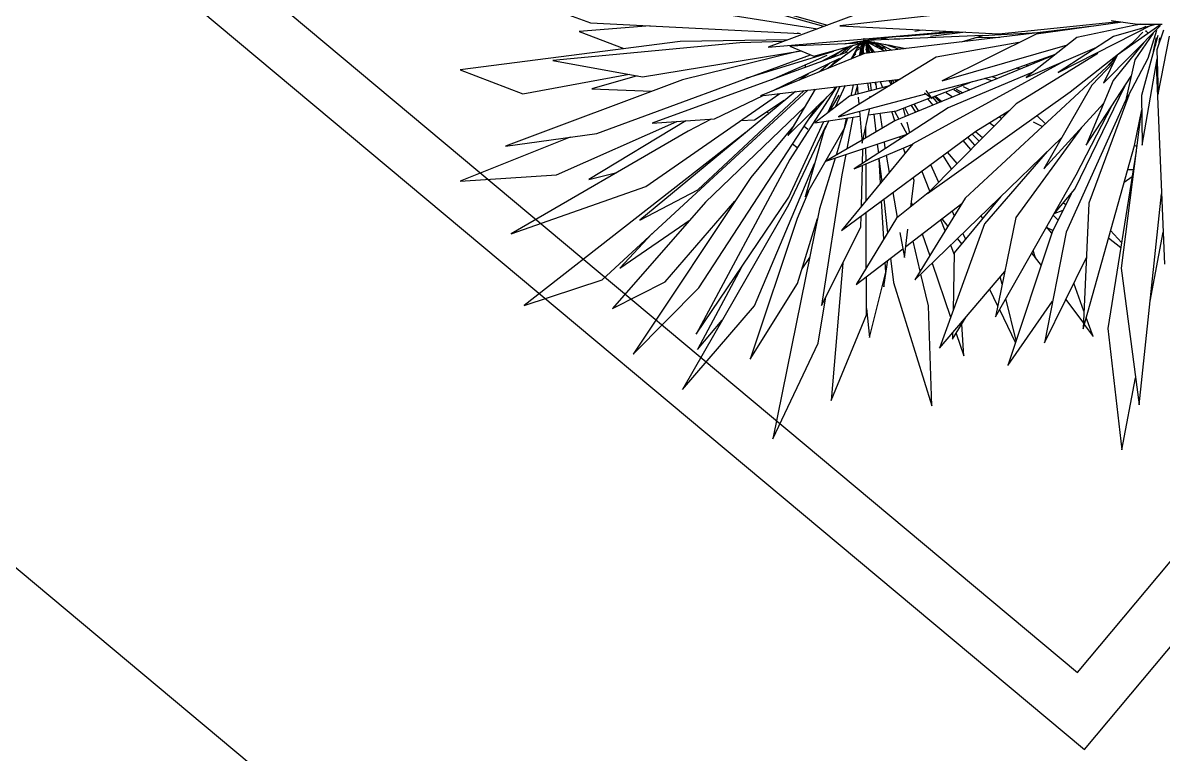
# Model space of a CAD drawing. Header units: millimetres. Extents: x 496 to 139339, y -41630 to 84383.
# Drawn here: x 47031 to 48074, y 17154 to 17823 of the extents above; entities that cross this region are included whole.
import ezdxf

# ---------------------------------------------------------------- set-up
doc = ezdxf.new("R2010")
doc.units = ezdxf.units.MM
doc.layers.add('zelen', color=69, linetype='Continuous')
doc.layers.add('мебель', color=44, linetype='Continuous', lineweight=25)
doc.layers.add('территория', color=74, linetype='Continuous', lineweight=25)

# ---------------------------------------------------------------- blocks, each defined once
blk = doc.blocks.new('p4')
at = {"color": 1, "linetype": 'Continuous'}
for p, q in [((-379.77, 32.53), (-131.2, -38.51)), ((-133.74, -39.45), (-289.81, 3.94)), ((-401.49, -0.39), (-302.09, -36.88)), ((-237.13, -25.56), (-138.34, -41.16)), ((-102.66, -27.93), (-173.82, -54.31)), ((-12.37, -26.61), (-122.35, -39.03)), ((-258.94, -39.05), (-310.27, -43.17)), ((-302.09, -36.88), (-150.56, -44.49)), ((-122.35, -39.03), (-7.63, -44.67)), ((60.55, -39.23), (-104.4, -59)), ((-7.63, -44.67), (78.8, -35.93)), ((81.73, -36.33), (19.39, -44.87)), ((35.2, -72.54), (103.74, -37.76)), ((94.24, -37.8), (48.59, -47.45)), ((67.85, -80.3), (109.08, -38.77)), ((73.38, -35.19), (92.5, -37.81)), ((104.47, -38.27), (75.19, -46.71)), ((108.45, -38.45), (77.84, -60.1)), ((91.83, -38.31), (93.59, -37.8)), ((92.5, -37.81), (110.15, -37.73)), ((94.53, -41.13), (98.79, -39.32)), ((98.28, -40.05), (98.2, -39.57)), ((100.48, -39.42), (103.48, -37.9)), ((-310.27, -43.17), (-277.9, -55.44)), ((-159.62, -49.05), (-237.33, -50.22)), ((-173.82, -54.31), (-42.52, -42.96)), ((-151.61, -44.56), (-152.92, -44.37)), ((-104.51, -48.35), (-105.16, -48.37)), ((-104.93, -48.37), (-104.9, -48.35)), ((-104.6, -48.36), (-104.62, -48.33)), ((-104.49, -48.32), (-104.61, -48.36)), ((-19.14, -45.99), (-103.87, -49.52)), ((-103.87, -49.52), (-91.04, -47.15)), ((-102.85, -49.33), (-102.92, -49.48)), ((-102.78, -49.47), (-102.71, -49.31)), ((-102.61, -49.47), (-102.39, -49.34)), ((-102.14, -49.2), (-102.19, -49.45)), ((-102.12, -49.45), (-102.08, -49.19)), ((-101.33, -49.41), (-102.09, -49.23)), ((-102.09, -49.24), (-101.54, -49.42)), ((-102.09, -49.25), (-101.69, -49.43)), ((-102.08, -49.19), (-100.9, -48.97)), ((-101.75, -49.43), (-101.9, -49.16)), ((-101.75, -49.43), (-101.9, -49.16)), ((-101.49, -49.1), (-101.16, -49.31)), ((-100.94, -49.01), (-101.23, -49.41)), ((-101.05, -49.02), (-100.99, -49.07)), ((-100.73, -49.18), (-100.92, -49.28)), ((-100.88, -49.16), (-100.81, -49.22)), ((-100.75, -48.94), (-100.71, -49.39)), ((-99.71, -49.35), (-100.39, -48.88)), ((-99.71, -49.35), (-100.39, -48.88)), ((-100.14, -49.36), (-100.07, -48.82)), ((-100.07, -48.82), (-100.14, -49.36)), ((-100.07, -48.82), (-100.14, -49.36)), ((-99.58, -49.34), (-100.07, -48.82)), ((-98.65, -49.3), (-100.07, -48.82)), ((-100.07, -48.82), (-99.08, -49.32)), ((-99.76, -49.35), (-100.05, -48.85)), ((-99.92, -48.98), (-100.04, -48.85)), ((-100.03, -48.84), (-99.88, -48.95)), ((-99.87, -48.94), (-100.02, -48.84)), ((-99.86, -48.92), (-100, -49.15)), ((-99.45, -48.94), (-99.98, -48.84)), ((-99.8, -48.87), (-99.98, -48.84)), ((-99.86, -48.92), (-99.96, -49.01)), ((-99.77, -48.84), (-99.94, -48.83)), ((-99.77, -48.84), (-99.94, -48.83)), ((-99.76, -48.83), (-99.91, -48.82)), ((-99.81, -48.83), (-99.91, -48.82)), ((-99.8, -48.8), (-99.85, -48.89)), ((-99.8, -48.8), (-99.85, -48.89)), ((-99.59, -48.81), (-99.85, -48.81)), ((-99.74, -48.81), (-99.85, -48.81)), ((-99.71, -48.79), (-99.83, -48.9)), ((-99.47, -49.12), (-99.83, -49.23)), ((-99.67, -48.74), (-99.28, -49.09)), ((-99.42, -48.96), (-99.4, -49.04)), ((-99.34, -49.19), (-99.38, -49.33)), ((-99.37, -49.17), (-99.33, -49.33)), ((-99.16, -49.28), (-99.19, -49.32)), ((-98.93, -48.8), (-99.08, -48.8)), ((-98.82, -48.59), (-98.97, -48.88)), ((-98.09, -49.28), (-97.48, -48.34)), ((-97.79, -49.27), (-98.05, -49.22)), ((-97.01, -48.77), (-97.77, -48.78)), ((-97.35, -48.32), (-96.68, -49.22)), ((-96.79, -48.21), (-96.12, -48.09)), ((-96.12, -48.09), (-67.78, -45.14)), ((-91.42, -49), (-92.54, -47.72)), ((-87.97, -48.62), (-91.69, -48.68)), ((-90.97, -47.55), (-87.39, -48.83)), ((-78.9, -48.48), (-82.93, -48.54)), ((-79.23, -46.69), (-37.37, -43.21)), ((-69.96, -45.92), (-73.21, -46.69)), ((-68.03, -42.91), (-62.87, -41.95)), ((-31.54, -43.5), (-56.78, -46.71)), ((19.39, -44.87), (-48.42, -78.72)), ((-34.54, -50.63), (-19.14, -45.99)), ((-6.95, -47.32), (-24.51, -47.61)), ((-19.34, -46.05), (25.45, -43.44)), ((12.71, -44.18), (11.81, -45.08)), ((48.59, -47.45), (12.14, -76.17)), ((75.19, -46.71), (35.2, -72.54)), ((96.34, -43.47), (85.72, -54.53)), ((103.63, -44.25), (90.53, -63.38)), ((107.21, -46.03), (95.42, -89.23)), ((98.32, -42.73), (98.77, -42.78)), ((98.77, -42.78), (98.7, -42.35)), ((100.21, -44.28), (98.77, -42.78)), ((100.19, -62.4), (106.32, -42.03)), ((104.06, -57.59), (106, -48.06)), ((106.65, -48.11), (105.49, -47.86)), ((111.18, -42.09), (106.4, -56.24)), ((107.36, -88.34), (115.5, -46.54)), ((108.16, -51.03), (108.6, -47.72)), ((108.49, -48.56), (108.9, -48.61)), ((108.9, -48.61), (108.5, -48.52)), ((108.99, -48.58), (108.9, -48.61)), ((-237.33, -50.22), (-396.06, -70.64)), ((-194.32, -51.17), (-329.1, -63.91)), ((-264.48, -75.67), (-150.09, -56.99)), ((-152.69, -57.41), (-235.67, -77.89)), ((-162.68, -50.18), (-194.32, -51.17)), ((-126.76, -57.54), (-190.06, -77.07)), ((-106.88, -51.38), (-158.35, -53.55)), ((-158.35, -53.55), (-141.02, -60.76)), ((-141.02, -60.76), (-106.88, -51.38)), ((-114.94, -53.86), (-135.91, -64.83)), ((-103.87, -49.52), (-130.59, -69.6)), ((-128.94, -62.29), (-117.41, -54.27)), ((-114.94, -53.86), (-122.55, -57.84)), ((-114.45, -53.45), (-122.11, -59.79)), ((-118.94, -58.64), (-112.94, -53.04)), ((-118.82, -51.88), (-107.62, -50.05)), ((-115.01, -53.92), (-118.42, -54.97)), ((-115.01, -53.92), (-118.42, -54.97)), ((-116.97, -55.54), (-117.55, -54.37)), ((-116.46, -56.58), (-116.55, -56.4)), ((-114.14, -62.95), (-107.81, -51.63)), ((-113.66, -51.66), (-112.49, -50.85)), ((-111.83, -52.94), (-113.32, -53.4)), ((-111.83, -52.94), (-113.32, -53.4)), ((-112.75, -62.38), (-110.03, -56.51)), ((-112.25, -51.6), (-112.16, -51.56)), ((-111, -50.6), (-112.21, -51.6)), ((-111.36, -51.56), (-110.18, -50.47)), ((-110.73, -56.85), (-104.95, -54.06)), ((-110.63, -50.88), (-109.4, -50.34)), ((-109.19, -50.85), (-110.48, -51.53)), ((-109.19, -50.85), (-110.48, -51.53)), ((-109.52, -56.26), (-110.41, -57.33)), ((-109.52, -56.26), (-110.41, -57.33)), ((-104.81, -53.48), (-109.88, -55.33)), ((-109, -50.67), (-109.4, -50.61)), ((-109.4, -55.15), (-107.77, -51.62)), ((-103.87, -49.52), (-108.63, -53.1)), ((-108.21, -50.56), (-107.91, -50.1)), ((-105.11, -54.13), (-108.12, -60.51)), ((-108.08, -60.5), (-106.95, -55.02)), ((-105.11, -54.13), (-108.06, -60.38)), ((-105.14, -54.15), (-108.02, -60.21)), ((-107.5, -51.65), (-107.94, -51.99)), ((-107.5, -51.65), (-107.94, -51.99)), ((-107.48, -51.6), (-107.8, -51.69)), ((-107.48, -51.6), (-107.8, -51.69)), ((-107.69, -51.41), (-106.81, -49.83)), ((-107.67, -51.41), (-107.6, -51.25)), ((-107.2, -50.92), (-107.4, -50.9)), ((-107.38, -57.09), (-107.18, -56.96)), ((-107.32, -60.19), (-105.23, -55.26)), ((-107.18, -56.96), (-105.64, -55.19)), ((-106.85, -54.97), (-106.98, -55.19)), ((-106.85, -54.97), (-106.98, -55.19)), ((-106.86, -49.93), (-104.07, -49.47)), ((-106.78, -54.19), (-105.86, -49.76)), ((-103.87, -49.52), (-106.45, -52.6)), ((-103.87, -49.52), (-106.45, -52.6)), ((-105.05, -51.52), (-106.37, -52.24)), ((-103.87, -49.52), (-106.31, -59.78)), ((-105.67, -57.1), (-106.25, -57.65)), ((-104.17, -50.79), (-106.22, -53.99)), ((-104.17, -50.79), (-106.22, -53.99)), ((-106.2, -51.43), (-105.01, -51.53)), ((-104.87, -59.2), (-106.18, -49.82)), ((-105.35, -55.75), (-106.15, -50.02)), ((-104.12, -50.56), (-106.15, -51.19)), ((-104.12, -50.56), (-106.15, -51.19)), ((-104.63, -51.29), (-106.13, -51.08)), ((-104.88, -49.6), (-106.01, -50.48)), ((-104.88, -49.6), (-106.01, -50.48)), ((-89.84, -57.26), (-104.96, -49.62)), ((-104.01, -50.1), (-104.96, -49.62)), ((-104.24, -51.09), (-104.88, -51.43)), ((-104.84, -50.8), (-104.06, -50.34)), ((-104.8, -53.44), (-104.82, -53.48)), ((-104.36, -49.4), (-103.87, -49.52)), ((-104.22, -49.44), (-103.87, -49.52)), ((-103.05, -50.58), (-103.97, -50.12)), ((-103.56, -50.82), (-103.87, -49.52)), ((-103.87, -49.52), (-103.69, -51.09)), ((-103.08, -49.83), (-103.87, -49.52)), ((-103.03, -49.72), (-103.87, -49.52)), ((-103.23, -49.67), (-103.87, -49.52)), ((-103.87, -49.52), (-74.63, -55.44)), ((-103.87, -49.52), (-97.24, -58.15)), ((-98.62, -58.31), (-103.87, -49.52)), ((-103.87, -49.52), (-100.6, -58.55)), ((-103.59, -49.88), (-103.81, -50.22)), ((-103.68, -50.03), (-103.81, -50.22)), ((-103.81, -50.19), (-103.79, -50.18)), ((-103.76, -50.45), (-103.79, -50.46)), ((-103.76, -50.45), (-103.79, -50.46)), ((-103.72, -50.8), (-103.75, -50.82)), ((-103.72, -50.14), (-103.66, -50.1)), ((-103.47, -50.63), (-103.72, -51.17)), ((-103.46, -50.65), (-103.72, -51.2)), ((-103.61, -50.95), (-103.72, -51.2)), ((-103.69, -51.6), (-103.38, -50.88)), ((-103.56, -50.38), (-103.66, -50.42)), ((-103.56, -50.38), (-103.66, -50.42)), ((-103.64, -51.5), (-103.47, -52.99)), ((-103.59, -49.88), (-103.62, -49.93)), ((-103.59, -52.67), (-102.8, -52.47)), ((-103.59, -52.67), (-103.51, -52.64)), ((-103.59, -52.67), (-103.51, -52.65)), ((-103.51, -52.66), (-103.59, -52.67)), ((-103.49, -50.68), (-103.58, -50.73)), ((-103.58, -52.83), (-103.5, -52.74)), ((-103.56, -50.04), (-103.5, -50)), ((-102.71, -52.71), (-103.56, -53.02)), ((-103.53, -53.37), (-102.63, -52.94)), ((-103.42, -49.61), (-103.49, -49.72)), ((-103.42, -49.61), (-103.49, -49.72)), ((-103.22, -52.26), (-103.49, -51.13)), ((-103.31, -50.31), (-103.38, -50.33)), ((-103.31, -50.31), (-103.38, -50.33)), ((-103.29, -49.41), (-103.35, -49.5)), ((-103.29, -49.41), (-103.35, -49.5)), ((-103.29, -50.27), (-103.35, -50.39)), ((-103.29, -50.28), (-103.34, -50.4)), ((-102.87, -52.98), (-103.34, -55.47)), ((-102.88, -53.06), (-103.34, -55.47)), ((-103.26, -56.42), (-102.7, -52.97)), ((-103.25, -50.56), (-103.18, -50.41)), ((-103.09, -56.21), (-103.24, -56.58)), ((-103.13, -50.48), (-103.23, -50.54)), ((-103.16, -49.8), (-103.03, -49.72)), ((-103.15, -55.74), (-102.79, -58.81)), ((-103.02, -49.69), (-103.13, -49.91)), ((-103, -49.98), (-102.89, -49.72)), ((-102.59, -50.02), (-102.95, -49.88)), ((-102.53, -49.84), (-102.9, -49.75)), ((-102.53, -49.84), (-102.9, -49.75)), ((-101.69, -58.68), (-102.84, -53.85)), ((-102.78, -52.53), (-102.82, -52.75)), ((-102.78, -52.53), (-102.82, -52.75)), ((-102.46, -53.41), (-102.8, -54)), ((-102.3, -53.85), (-102.74, -54.28)), ((-102.54, -51.25), (-102.61, -51.63)), ((-102.54, -51.25), (-102.61, -51.63)), ((-102.6, -54.85), (-102.13, -54.31)), ((-102.59, -54.13), (-102.37, -53.67)), ((-102.48, -54.72), (-102.58, -54.95)), ((-102.51, -51.8), (-102.44, -51.38)), ((-102.49, -51.73), (-102.15, -51.75)), ((-102.47, -51.56), (-102.38, -51.46)), ((-102.24, -51.64), (-102.47, -51.6)), ((-102.27, -49.84), (-102.36, -50.32)), ((-102.32, -52.12), (-101.98, -51.97)), ((-101.48, -56.13), (-102.28, -58.75)), ((-101.48, -56.13), (-102.28, -58.75)), ((-102.27, -50.36), (-102.19, -49.86)), ((-96.31, -52.47), (-102.24, -50.16)), ((-102.04, -49.89), (-102.21, -49.98)), ((-101.99, -49.9), (-102.21, -49.97)), ((-102.16, -49.95), (-102.21, -49.97)), ((-101.81, -50.01), (-102.2, -49.92)), ((-102.12, -49.93), (-102.2, -49.92)), ((-102.2, -52.32), (-101.79, -52.22)), ((-102.2, -52.32), (-101.79, -52.22)), ((-101.7, -52.34), (-102.1, -52.49)), ((-102.08, -52.48), (-102.1, -52.48)), ((-102.01, -52.64), (-101.62, -52.45)), ((-101.94, -52.76), (-101.84, -52.55)), ((-101.78, -52.24), (-101.88, -52.41)), ((-101.58, -52.5), (-101.79, -53.01)), ((-101.75, -52.36), (-101.72, -52.31)), ((-101.29, -52.88), (-101.65, -53.23)), ((-101.49, -50.45), (-101.16, -50.07)), ((-101.47, -53.54), (-101.1, -53.12)), ((-101.46, -58.65), (-101.05, -57.31)), ((-101.15, -50.58), (-101.45, -50.01)), ((-101.19, -56.9), (-101.45, -58.65)), ((-101.19, -56.9), (-101.45, -58.65)), ((-100.88, -50.23), (-101.23, -50.15)), ((-100.71, -53.63), (-100.95, -54.41)), ((-100.71, -53.63), (-100.95, -54.41)), ((-100.94, -50.66), (-100.7, -50.16)), ((-100.7, -50.37), (-100.89, -50.69)), ((-100.72, -53.62), (-100.85, -54.57)), ((-100.72, -53.62), (-100.85, -54.57)), ((-100.63, -50.19), (-100.84, -50.7)), ((-100.63, -50.17), (-100.62, -50.28)), ((-100.42, -55.29), (-100.14, -54.37)), ((-100.34, -50.9), (-100.25, -50.25)), ((-100.25, -50.25), (-100.34, -50.9)), ((-100.1, -54.42), (-99.84, -56.27)), ((-99.75, -50.35), (-100.06, -51.01)), ((-99.7, -50.36), (-100.06, -51.53)), ((-99.9, -51.07), (-99.68, -50.97)), ((-99.71, -50.36), (-99.88, -50.72)), ((-99.61, -51.18), (-99, -50.68)), ((-99, -50.68), (-99.55, -51.21)), ((-99.48, -51.23), (-99, -50.68)), ((-98.4, -58.29), (-99.32, -55.44)), ((-98.85, -51.48), (-99.23, -50.87)), ((-99.2, -51.34), (-99, -50.68)), ((-99, -50.68), (-99.05, -51.4)), ((-99, -50.68), (-98.9, -50.53)), ((-99, -50.68), (-98.65, -50.66)), ((-98.95, -51.44), (-99, -50.68)), ((-99, -50.68), (-97.44, -50.83)), ((-98.31, -52.46), (-99, -50.68)), ((-99, -50.68), (-96.91, -51.17)), ((-98.31, -52.46), (-99, -50.68)), ((-99, -50.68), (-96.91, -51.17)), ((-98.57, -57.76), (-98.66, -56.3)), ((-96.46, -51.77), (-97.71, -51.92)), ((-90.67, -55.67), (-97.67, -50.77)), ((-96.19, -51.81), (-97.67, -50.77)), ((-97.51, -50.81), (-97.21, -50.91)), ((-97.27, -50.85), (-91.18, -56.22)), ((-97.15, -52.15), (-96.9, -51.18)), ((-96.51, -51.53), (-96.08, -53.63)), ((-96.27, -51.74), (-96.38, -51.75)), ((-96.26, -51.75), (-95.85, -52.65)), ((-96.24, -51.76), (-94.57, -54.43)), ((-95.63, -52.74), (-96.07, -52.57)), ((-95.23, -51.27), (-84.64, -56.64)), ((-95.14, -51.31), (-95.02, -51.48)), ((-88.42, -57.09), (-92, -52.91)), ((-79.09, -55.97), (-89.46, -52.44)), ((-87.96, -52.95), (-88.18, -52.69)), ((-76.07, -55.61), (-86.9, -52.95)), ((-84.72, -56.65), (-84.8, -56.55)), ((-84.22, -53.5), (-84.29, -53.59)), ((-84.08, -53.53), (-84.14, -53.63)), ((-78.93, -54.57), (-79.64, -54.74)), ((-74.91, -55.38), (-75.66, -55.56)), ((6.91, -51.1), (-52.75, -61.59)), ((-48.42, -78.72), (41.96, -52.68)), ((12.14, -76.17), (63.18, -54.47)), ((43.77, -86.64), (88.8, -51.32)), ((96.89, -51.05), (74.8, -78.3)), ((87.68, -52.49), (84.7, -55.26)), ((105.26, -51.69), (105.31, -52.99)), ((106.4, -56.24), (107.36, -88.34)), ((-329.1, -63.91), (-264.48, -75.67)), ((-297.4, -116.73), (-143.32, -59.8)), ((-116.84, -57.87), (-257.53, -109.23)), ((-104.4, -59), (-179.38, -89.35)), ((-171.87, -77.96), (-131.27, -60.01)), ((-170.74, -85.85), (-122.15, -62.37)), ((-147.37, -61.3), (-147.36, -61.76)), ((-134.08, -61.55), (-133.97, -61.2)), ((-130.8, -69.69), (-123.81, -63.17)), ((-52.75, -61.59), (-123.21, -104.49)), ((-111.18, -60.48), (-111.72, -60.16)), ((-111.55, -59.8), (-110.65, -59.21)), ((-107.28, -58.64), (-107.8, -59.15)), ((-107.14, -60.11), (-106.1, -58.91)), ((32.9, -59.82), (-82.58, -107.53)), ((39.52, -64.53), (-69.52, -124.1)), ((76.47, -62.88), (-31.75, -163.22)), ((-9.79, -74.81), (33.27, -59.52)), ((63.84, -58.92), (4.95, -95.11)), ((24.15, -62.76), (25.46, -62.89)), ((75.16, -65.53), (59.55, -81.79)), ((77.84, -60.1), (67.85, -80.3)), ((70.31, -68.6), (77.75, -60.29)), ((72.89, -65.72), (73.57, -65.57)), ((76.72, -62.37), (75.72, -63.58)), ((78.05, -59.96), (78.67, -59.27)), ((80.47, -57.86), (79.68, -58.8)), ((83.8, -93.33), (100.19, -62.4)), ((90.53, -63.38), (83.8, -93.33)), ((95.78, -124.96), (106.59, -62.7)), ((-396.06, -70.64), (-350.8, -88.09)), ((-350.8, -88.09), (-274.27, -73.89)), ((-151.83, -78.2), (-144.81, -73.32)), ((-147.27, -67.08), (-147.24, -68.74)), ((-129.55, -65.94), (-137.21, -72.28)), ((16.95, -72.39), (-44.18, -98.13)), ((7.94, -70.13), (5.02, -69.56)), ((11.93, -67.1), (14.18, -67.55)), ((72.68, -66.39), (72.34, -66.32)), ((105.89, -66.74), (111.94, -210.82)), ((-235.67, -77.89), (-363.36, -125.76)), ((-268.35, -74.96), (-301.05, -84.47)), ((-179.38, -89.35), (-78.76, -77.43)), ((-118.32, -82.11), (-125.64, -97.6)), ((-86.53, -82.15), (-115.28, -89.7)), ((-114.06, -89.38), (-112.41, -81.41)), ((-109.81, -81.11), (-109.19, -88.1)), ((-101.12, -85.98), (-101.93, -80.17)), ((-101.14, -80.08), (-101.15, -80.22)), ((-100.34, -79.98), (-99.69, -85.61)), ((-96.23, -81.61), (-96.72, -79.55)), ((-96.53, -79.53), (-95.81, -84.59)), ((-93.14, -79.13), (-91.56, -83.47)), ((-84.96, -81.2), (-86.65, -78.36)), ((-85.57, -78.23), (-84.73, -81.06)), ((-84.33, -78.09), (-83.36, -80.22)), ((-81.44, -79.06), (-82.21, -77.84)), ((-80.03, -77.58), (-79.75, -78.03)), ((-58.46, -87.55), (-9.79, -74.81)), ((-56.21, -90.59), (-26.63, -79.22)), ((-12.64, -78.64), (-17.56, -76.96)), ((-12.53, -75.53), (-8.55, -76.95)), ((59.55, -81.79), (25, -142.2)), ((47.29, -156.86), (83.48, -82.03)), ((55.47, -125.13), (87.86, -75.29)), ((74.8, -78.3), (55.47, -125.13)), ((-301.05, -84.47), (-257.76, -86.17)), ((-293.62, -222.1), (-145.37, -85.32)), ((-154.24, -86.37), (-266.43, -179.16)), ((-262.22, -154.94), (-165.5, -87.7)), ((-224.67, -157.18), (-147.89, -85.62)), ((-212.51, -106.03), (-177.52, -89.13)), ((-140, -84.68), (-159.79, -118.05)), ((-159.79, -118.05), (-126.89, -85.73)), ((-124.67, -82.87), (-158.25, -135.4)), ((-145.29, -85.31), (-145.83, -85.75)), ((-144.53, -106.18), (-131.48, -90.27)), ((-115.28, -89.7), (-140.34, -108.82)), ((-130.87, -101.6), (-122.07, -82.56)), ((-123, -88.91), (-129.92, -100.87)), ((-126.89, -85.73), (-125.33, -82.94)), ((-123.21, -104.49), (-60.3, -88.03)), ((-109.67, -82.72), (-111.52, -88.71)), ((-109.32, -86.72), (-109.6, -88.21)), ((-108.99, -90.34), (-108.53, -95.55)), ((-100.46, -90.64), (-100.55, -90)), ((-61.27, -87.33), (-55.66, -91.34)), ((-55.66, -91.34), (-59.98, -85.5)), ((-59.09, -159.8), (43.77, -86.64)), ((-49.96, -94.06), (-53.83, -90.2)), ((-52.97, -89.89), (-48.79, -93.57)), ((-41.03, -90.36), (-45.57, -87.19)), ((-35.22, -87.97), (-39.93, -85.12)), ((-38.43, -84.58), (-33.47, -87.24)), ((-33.25, -82.68), (-28.39, -85.14)), ((86.1, -88.98), (57.41, -166.89)), ((95.42, -89.23), (95.78, -124.96)), ((-223.97, -227.85), (-138.86, -97.49)), ((-147.52, -97.36), (-219.1, -166.22)), ((-183.84, -106.67), (-162.3, -92.7)), ((-44.18, -98.13), (-111.94, -142.05)), ((-106.05, -123.62), (-100.54, -98.55)), ((-81.37, -100.26), (-56.54, -90.71)), ((-74.83, -104.33), (-76.38, -98.44)), ((-75.29, -98.04), (-72.81, -103.5)), ((-67.42, -101.27), (-70.56, -96.31)), ((-68.69, -95.63), (-65.61, -100.52)), ((4.95, -95.11), (-59.09, -159.8)), ((-55.02, -96.15), (-58.61, -91.95)), ((-51.45, -94.67), (-54.99, -90.62)), ((25, -142.2), (68.05, -94.66)), ((83.89, -92.94), (40.98, -187.74)), ((48.18, -146.36), (74.23, -96.26)), ((-257.53, -109.23), (-212.51, -106.03)), ((-215.03, -106.21), (-231.6, -114.88)), ((-193.66, -107.28), (-183.84, -106.67)), ((-173.83, -101.79), (-174.62, -100.69)), ((-140.34, -108.82), (-107.78, -104.09)), ((-118.92, -112.84), (-117.4, -105.49)), ((-116.65, -105.38), (-118.86, -112.55)), ((-112.77, -104.82), (-117.16, -127.76)), ((-108.09, -100.53), (-106.05, -123.62)), ((-101.56, -103.19), (-81.37, -100.26)), ((-97.71, -102.63), (-96.22, -115.51)), ((-93.33, -101.99), (-91.77, -112.91)), ((-82.54, -107.52), (-84.73, -100.75)), ((-82.92, -100.48), (-79.69, -106.34)), ((-24.26, -114.98), (0.31, -99.8)), ((-5.65, -105.82), (-7.56, -104.66)), ((-4.49, -102.77), (-3.27, -103.42)), ((26.12, -109.57), (19.73, -103.74)), ((94.93, -102.35), (80.67, -213.65)), ((90.27, -125.19), (95.52, -99.45)), ((-231.6, -114.88), (-359.34, -188.98)), ((-326.56, -146.34), (-239.76, -107.97)), ((-233.19, -107.5), (-303.21, -149.83)), ((-156.25, -112.08), (-186.52, -148.24)), ((-132.25, -111.16), (-159.33, -168.08)), ((-159.03, -162.49), (-133.77, -107.86)), ((-145.41, -113.75), (-148.07, -111.6)), ((-147.13, -162.23), (-118.92, -112.84)), ((-133.84, -114.96), (-147.13, -162.23)), ((-130.24, -107.35), (-133.84, -114.96)), ((-118.99, -112.95), (-124.95, -132.31)), ((-121.1, -186.55), (-24.26, -114.98)), ((-82.58, -107.53), (-105.45, -120.91)), ((-103.4, -119.71), (-103.42, -111.67)), ((-78.29, -108.89), (-73.69, -117.26)), ((-71.76, -116), (-73.72, -108.56)), ((-24.39, -115.07), (-19.27, -119.58)), ((-11.07, -111.3), (-14.47, -108.93)), ((52.09, -112.28), (4.78, -177.09)), ((17.11, -108.21), (23.88, -111.64)), ((93.36, -110.06), (93.95, -109.98)), ((-316.67, -119.37), (-396.1, -150.91)), ((-363.36, -125.76), (-297.4, -116.73)), ((-189.74, -115.73), (-350, -240.61)), ((-132.33, -136.63), (-73.72, -117.19)), ((-106.24, -121.37), (-132.33, -136.63)), ((-90.37, -122.71), (-89.99, -125.38)), ((-78.42, -120.32), (-78.88, -118.9)), ((-68.07, -222.17), (38.05, -119.37)), ((-27.7, -128.1), (-33.25, -121.62)), ((-24.78, -125.14), (-29.98, -119.2)), ((-21.78, -122.12), (-26.95, -116.97)), ((-153.14, -126.79), (-156.31, -124.22)), ((-69.52, -124.1), (-121.1, -186.55)), ((-111.94, -142.05), (-69.74, -124.37)), ((-105.96, -138.17), (-105.72, -127.8)), ((-103.35, -136.48), (-103.38, -127.03)), ((-95.2, -124.31), (-94.46, -130.72)), ((-89.99, -125.38), (-89.61, -127.57)), ((-75.05, -130.79), (-76.24, -127.09)), ((-70.25, -124.98), (-70.38, -124.63)), ((-44.74, -130.11), (-37.85, -138.35)), ((27.39, -129.7), (-17.85, -181.65)), ((53.22, -257.4), (90.27, -125.19)), ((91.46, -129.42), (71.09, -257.22)), ((91.9, -126.01), (90.23, -125.35)), ((-158.25, -135.4), (-225.77, -261.39)), ((-183.87, -240.99), (-140.42, -138.37)), ((-125.59, -134.39), (-136.83, -170.86)), ((-117.94, -131.86), (-120.72, -146.38)), ((-106.69, -169.1), (-105.99, -139.56)), ((-103.27, -164.96), (-103.34, -138.45)), ((-94.02, -134.54), (-92.06, -151.39)), ((-92.91, -152.41), (-93.93, -135.23)), ((-88.76, -132.34), (-86.56, -144.73)), ((-56.74, -138.98), (-51.01, -151.64)), ((-41.62, -142.16), (-47.8, -132.37)), ((-396.1, -150.91), (-326.56, -146.34)), ((-303.21, -149.83), (-282.99, -144.69)), ((-120.72, -146.38), (-135.41, -240.67)), ((-57.42, -158.12), (-63.03, -143.63)), ((-10.08, -248.84), (48.18, -146.36)), ((88.53, -147.81), (82.76, -152)), ((85.4, -142.6), (89.38, -142.5)), ((-359.34, -188.98), (-262.22, -154.94)), ((-186.52, -148.24), (-271.38, -275.76)), ((-71.09, -169.45), (-68.69, -150.51)), ((-68.69, -150.51), (-69.4, -148.34)), ((-266.43, -179.16), (-224.67, -157.18)), ((-225.77, -261.39), (-159.03, -162.49)), ((-144.93, -158.38), (-152.9, -177.84)), ((-90.6, -164.01), (-87.79, -188.27)), ((-84.01, -159.14), (-80.8, -177.22)), ((-58.53, -159.4), (-81.35, -177.66)), ((-31.75, -163.22), (-68.07, -222.17)), ((-6.08, -162.12), (-39.79, -202.73)), ((44.56, -160.05), (30.9, -187.78)), ((32.05, -174.73), (47.29, -156.86)), ((93.56, -312.19), (109.81, -160.03)), ((-219.1, -166.22), (-286.22, -242.9)), ((-248.19, -223.64), (-197.9, -165.33)), ((-159.33, -168.08), (-235.75, -301.22)), ((-136.83, -170.86), (-170.61, -336.77)), ((-90.49, -192.73), (-92.14, -165.15)), ((-74.72, -198.19), (-34.16, -167.13)), ((-70.67, -166.17), (-69.88, -168.49)), ((-41.33, -172.62), (-39.67, -176.07)), ((-12.67, -168.51), (-12.03, -169.28)), ((38.62, -172.12), (32.17, -174.59)), ((38.98, -166.6), (40.68, -167.93)), ((57.41, -166.89), (53.22, -257.4)), ((-280.85, -213.82), (-230.09, -178.78)), ((-152.9, -177.84), (-186.82, -279.4)), ((-152.72, -224.72), (-138.25, -177.84)), ((-81.35, -177.66), (-110.34, -225.47)), ((-107.04, -184.11), (-106.85, -176.02)), ((-103.13, -213.58), (-103.24, -173.36)), ((-46.31, -186.85), (-49.41, -178.81)), ((-48.65, -178.23), (-44.35, -183.68)), ((-19.11, -177.82), (-20.31, -175.91)), ((4.78, -177.09), (-10.08, -248.84)), ((35.16, -179.13), (31.59, -175.54)), ((-257.57, -188.84), (-280.85, -213.82)), ((-135.41, -240.67), (-107.04, -184.11)), ((-78.89, -188), (-75.7, -205.97)), ((-75.7, -205.97), (-73.12, -185.52)), ((-62.84, -189.1), (-57.44, -204.92)), ((-17.85, -181.65), (-50.41, -271.45)), ((-33.57, -188.75), (-31.59, -192.85)), ((30.9, -187.78), (-1, -284.02)), ((40.98, -187.74), (25.32, -267.7)), ((30.67, -188.49), (26.76, -184.03)), ((27.12, -184.44), (31.53, -186.51)), ((80.97, -195.25), (73.08, -186.55)), ((101.52, -237.61), (110.97, -187.77)), ((-64.25, -215.97), (-69.44, -194.15)), ((-39.81, -203.64), (-42.3, -197.21)), ((-37.42, -192.48), (-34.43, -196.28)), ((71.58, -191.89), (80.41, -198.74)), ((-110.34, -225.47), (-76.8, -199.78)), ((-39.79, -202.73), (-40.59, -244.36)), ((16.04, -202.9), (18.91, -206.33)), ((18.91, -206.33), (17.17, -200.9)), ((18.03, -205.28), (22.9, -211.91)), ((-193.17, -213.09), (-224.79, -272.43)), ((-149.5, -214.28), (-143.98, -205.97)), ((-120.09, -210.12), (-128.55, -309.2)), ((-90.51, -227.15), (-87.58, -208.04)), ((-89.06, -216.69), (-89.49, -209.5)), ((-85.67, -206.57), (-83.63, -224.16)), ((-55.65, -210.15), (-42.33, -249.16)), ((25.32, -267.7), (55.6, -206)), ((80.67, -213.65), (93.56, -312.19)), ((-103.03, -247.34), (-103.11, -219.93)), ((-100.78, -263.83), (-89.06, -216.69)), ((-58.29, -240.99), (-63.76, -218)), ((-50.41, -271.45), (-3.33, -216.23)), ((-5.2, -225.28), (-6.53, -219.98)), ((-350, -240.61), (-293.62, -222.1)), ((-286.22, -242.9), (-248.19, -223.64)), ((-271.38, -275.76), (-223.97, -227.85)), ((-186.82, -279.4), (-152.72, -224.72)), ((-90.82, -223.76), (-90.51, -227.15)), ((-83.63, -224.16), (-55.88, -313.1)), ((-14.2, -228.98), (-8.44, -240.92)), ((53.81, -244.69), (46.49, -224.57)), ((-137.77, -267.9), (-132.32, -234.5)), ((4.97, -265.99), (-2.6, -235.68)), ((-1, -284.02), (31.24, -237.49)), ((40.77, -236.22), (53.41, -253.41)), ((-235.75, -301.22), (-183.87, -240.99)), ((-103.05, -242.9), (-100.78, -263.83)), ((-55.88, -313.1), (-58.29, -240.99)), ((-7.13, -243.65), (4.43, -267.65)), ((-224.79, -272.43), (-207.09, -251.29)), ((-128.55, -309.2), (-103.03, -247.34)), ((-40.98, -264.97), (-31.06, -248.75)), ((-32.86, -276.88), (-34.33, -254.17)), ((54.08, -254.33), (60.49, -263.05)), ((60.49, -263.05), (55.49, -249.31)), ((-40.89, -260.29), (-40.98, -264.97)), ((-38.37, -260.74), (-32.86, -276.88)), ((71.09, -257.22), (81.23, -344.66)), ((-170.61, -336.77), (-137.77, -267.9)), ((81.23, -344.66), (91.04, -292.92))]:
    blk.add_line(p, q, dxfattribs=at)

msp = doc.modelspace()

# ---------------------------------------------------------------- linework, layer by layer
at = {"layer": 'мебель'}
msp.add_lwpolyline([(46415.4, 17442.8), (47719.2, 16351.8), (47911.7, 16581.9), (46607.9, 17672.9), (46415.4, 17442.8)], dxfattribs=at)
at = {"layer": 'территория'}
for points in [[(47864.8, 18707.4), (47158.9, 17863.8), (48002.5, 17157.9), (48708.4, 18001.5)], [(47871.1, 18637), (47229.3, 17870.1), (47996.2, 17228.3), (48638, 17995.3)]]:
    msp.add_lwpolyline(points, close=True, dxfattribs=at)

# ---------------------------------------------------------------- block references
at = {"layer": 'zelen', "xscale": 1.268164555402169, "yscale": 1.268164555402169, "zscale": 1.268164555402169}
msp.add_blockref('p4', (47933.7, 17869.2), dxfattribs=at)

doc.saveas('drawing.dxf')
